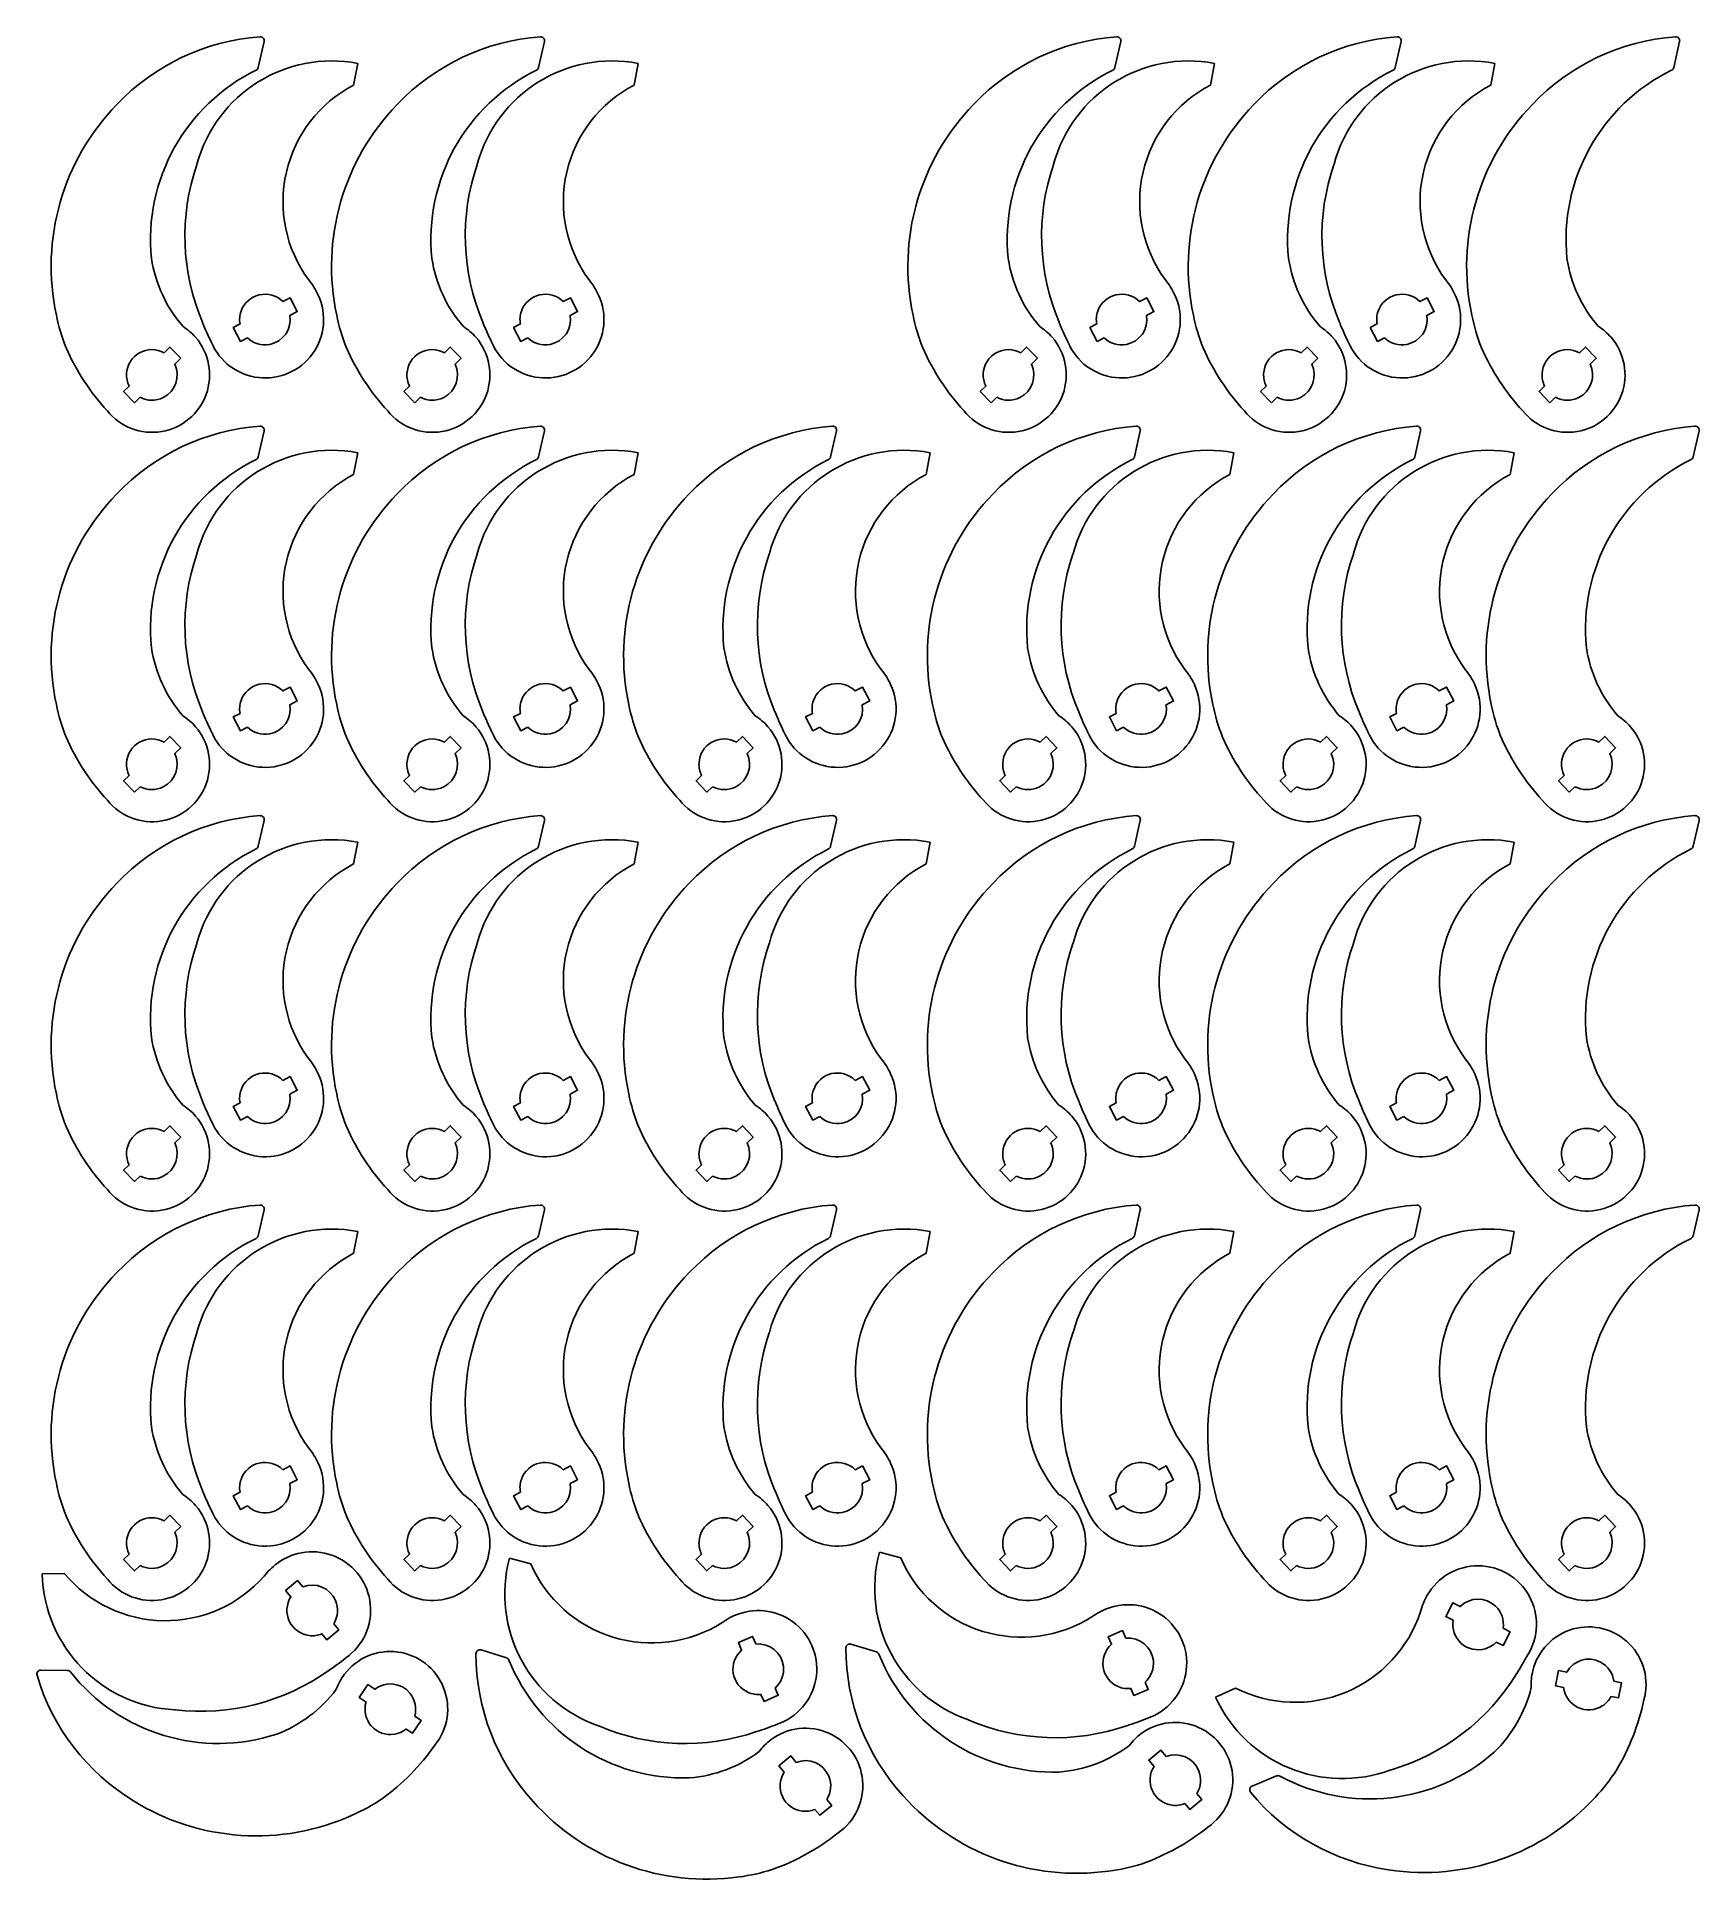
# Model space of a CAD drawing. Header units: millimetres. Extents: x 0 to 854, y 0 to 946.
import ezdxf

# ---------------------------------------------------------------- set-up
doc = ezdxf.new("R2010")
doc.units = ezdxf.units.MM
doc.layers.add('Default', color=70, linetype='Continuous')

msp = doc.modelspace()

# ---------------------------------------------------------------- linework, layer by layer
at = {"layer": 'Default'}
for points in [[(15.02, 786.51, 0.082761), (36.21, 754.16, 1.0183), (81.52, 791.93, 0.0739), (74.94, 797.58, -0.115484), (74.94, 797.58, 0.069801), (74.94, 797.58, -0.140452), (58.89, 832.37, -0.313851), (112.63, 929.13, 0.226943), (113.7, 930.49), (116.72, 943.82, 0.503256), (114.63, 946.25, 0.186761), (41.09, 911.55, 0.250389), (10.01, 803.34, 0.045889), (14.99, 786.58)], [(159.02, 786.51, 0.082761), (180.21, 754.16, 1.0183), (225.52, 791.93, 0.0739), (218.94, 797.58, -0.115484), (218.94, 797.58, 0.069801), (218.94, 797.58, -0.140452), (202.89, 832.37, -0.313851), (256.63, 929.13, 0.226943), (257.7, 930.49), (260.72, 943.82, 0.503256), (258.63, 946.25, 0.186761), (185.09, 911.55, 0.250389), (154.01, 803.34, 0.045889), (158.99, 786.58)], [(455.02, 786.51, 0.082761), (476.21, 754.16, 1.0183), (521.52, 791.93, 0.0739), (514.94, 797.58, -0.115484), (514.94, 797.58, 0.069801), (514.94, 797.58, -0.140452), (498.89, 832.37, -0.313851), (552.63, 929.13, 0.226943), (553.7, 930.49), (556.72, 943.82, 0.503256), (554.63, 946.25, 0.186761), (481.09, 911.55, 0.250389), (450.01, 803.34, 0.045889), (454.99, 786.58)], [(599.02, 786.51, 0.082761), (620.21, 754.16, 1.0183), (665.52, 791.93, 0.0739), (658.94, 797.58, -0.115484), (658.94, 797.58, 0.069801), (658.94, 797.58, -0.140452), (642.89, 832.37, -0.313851), (696.63, 929.13, 0.226943), (697.7, 930.49), (700.72, 943.82, 0.503256), (698.63, 946.25, 0.186761), (625.09, 911.55, 0.250389), (594.01, 803.34, 0.045889), (598.99, 786.58)], [(742.02, 786.51, 0.082761), (763.21, 754.16, 1.0183), (808.52, 791.93, 0.0739), (801.94, 797.58, -0.115484), (801.94, 797.58, 0.069801), (801.94, 797.58, -0.140452), (785.89, 832.37, -0.313851), (839.63, 929.13, 0.226943), (840.7, 930.49), (843.72, 943.82, 0.503256), (841.63, 946.25, 0.186761), (768.09, 911.55, 0.250389), (737.01, 803.34, 0.045889), (741.99, 786.58)], [(164.84, 932.63, 0.392245), (82.23, 880.82, -0.01683), (82.16, 880.6, 0.185462), (85.1, 799.63, -0.007989), (85.14, 799.52, 0.023119), (89.57, 789.54, -0.015713), (89.66, 789.34, 1.016183), (144.52, 813.63, 0.067226), (139.61, 821.39, -0.083112), (139.61, 821.39, 0.014669), (139.61, 821.39, 0.051273), (139.61, 821.39, -0.459585), (162.71, 921.48)], [(308.84, 932.63, 0.392245), (226.23, 880.82, -0.01683), (226.16, 880.6, 0.185462), (229.1, 799.63, -0.007989), (229.14, 799.52, 0.023119), (233.57, 789.54, -0.015713), (233.66, 789.34, 1.016183), (288.52, 813.63, 0.067226), (283.61, 821.39, -0.083112), (283.61, 821.39, 0.014669), (283.61, 821.39, 0.051273), (283.61, 821.39, -0.459585), (306.71, 921.48)], [(604.84, 932.63, 0.392245), (522.23, 880.82, -0.01683), (522.16, 880.6, 0.185462), (525.1, 799.63, -0.007989), (525.14, 799.52, 0.023119), (529.57, 789.54, -0.015713), (529.66, 789.34, 1.016183), (584.52, 813.63, 0.067226), (579.61, 821.39, -0.083112), (579.61, 821.39, 0.014669), (579.61, 821.39, 0.051273), (579.61, 821.39, -0.459585), (602.71, 921.48)], [(748.84, 932.63, 0.392245), (666.23, 880.82, -0.01683), (666.16, 880.6, 0.185462), (669.1, 799.63, -0.007989), (669.14, 799.52, 0.023119), (673.57, 789.54, -0.015713), (673.66, 789.34, 1.016183), (728.52, 813.63, 0.067226), (723.61, 821.39, -0.083112), (723.61, 821.39, 0.014669), (723.61, 821.39, 0.051273), (723.61, 821.39, -0.459585), (746.71, 921.48)], [(108.12, 791.72), (104.57, 789.86), (100.85, 796.94), (104.35, 798.78, -0.128601), (104.87, 805.33, -0.552314), (126.31, 810.29), (130.04, 812.25), (133.75, 805.17), (129.97, 803.18, -0.406611), (119.59, 788.3, -0.243988)], [(252.12, 791.72), (248.57, 789.86), (244.85, 796.94), (248.35, 798.78, -0.128601), (248.87, 805.33, -0.552314), (270.31, 810.29), (274.04, 812.25), (277.75, 805.17), (273.97, 803.18, -0.406611), (263.59, 788.3, -0.243988)], [(548.12, 791.72), (544.57, 789.86), (540.85, 796.94), (544.35, 798.78, -0.128601), (544.87, 805.33, -0.552314), (566.31, 810.29), (570.04, 812.25), (573.75, 805.17), (569.97, 803.18, -0.406611), (559.59, 788.3, -0.243988)], [(692.12, 791.72), (688.57, 789.86), (684.85, 796.94), (688.35, 798.78, -0.128601), (688.87, 805.33, -0.552314), (710.31, 810.29), (714.04, 812.25), (717.75, 805.17), (713.97, 803.18, -0.406611), (703.59, 788.3, -0.243988)], [(52.98, 761.13), (50.08, 758.36), (44.55, 764.14), (47.41, 766.87, -0.128601), (46.09, 773.32, -0.552314), (65.32, 784.02), (68.36, 786.93), (73.89, 781.15), (70.81, 778.2, -0.406611), (64.95, 761.03, -0.243988)], [(196.98, 761.13), (194.08, 758.36), (188.55, 764.14), (191.41, 766.87, -0.128601), (190.09, 773.32, -0.552314), (209.32, 784.02), (212.36, 786.93), (217.89, 781.15), (214.81, 778.2, -0.406611), (208.95, 761.03, -0.243988)], [(492.98, 761.13), (490.08, 758.36), (484.55, 764.14), (487.41, 766.87, -0.128601), (486.09, 773.32, -0.552314), (505.32, 784.02), (508.36, 786.93), (513.89, 781.15), (510.81, 778.2, -0.406611), (504.95, 761.03, -0.243988)], [(636.98, 761.13), (634.08, 758.36), (628.55, 764.14), (631.41, 766.87, -0.128601), (630.09, 773.32, -0.552314), (649.32, 784.02), (652.36, 786.93), (657.89, 781.15), (654.81, 778.2, -0.406611), (648.95, 761.03, -0.243988)], [(779.98, 761.13), (777.08, 758.36), (771.55, 764.14), (774.41, 766.87, -0.128601), (773.09, 773.32, -0.552314), (792.32, 784.02), (795.36, 786.93), (800.89, 781.15), (797.81, 778.2, -0.406611), (791.95, 761.03, -0.243988)], [(15.02, 586.51, 0.082761), (36.21, 554.16, 1.0183), (81.52, 591.93, 0.0739), (74.94, 597.58, -0.115484), (74.94, 597.58, 0.069801), (74.94, 597.58, -0.140452), (58.89, 632.37, -0.313851), (112.63, 729.13, 0.226943), (113.7, 730.49), (116.72, 743.82, 0.503256), (114.63, 746.25, 0.186761), (41.09, 711.55, 0.250389), (10.01, 603.34, 0.045889), (14.99, 586.58)], [(159.02, 586.51, 0.082761), (180.21, 554.16, 1.0183), (225.52, 591.93, 0.0739), (218.94, 597.58, -0.115484), (218.94, 597.58, 0.069801), (218.94, 597.58, -0.140452), (202.89, 632.37, -0.313851), (256.63, 729.13, 0.226943), (257.7, 730.49), (260.72, 743.82, 0.503256), (258.63, 746.25, 0.186761), (185.09, 711.55, 0.250389), (154.01, 603.34, 0.045889), (158.99, 586.58)], [(309.02, 586.51, 0.082761), (330.21, 554.16, 1.0183), (375.52, 591.93, 0.0739), (368.94, 597.58, -0.115484), (368.94, 597.58, 0.069801), (368.94, 597.58, -0.140452), (352.89, 632.37, -0.313851), (406.63, 729.13, 0.226943), (407.7, 730.49), (410.72, 743.82, 0.503256), (408.63, 746.25, 0.186761), (335.09, 711.55, 0.250389), (304.01, 603.34, 0.045889), (308.99, 586.58)], [(465.02, 586.51, 0.082761), (486.21, 554.16, 1.0183), (531.52, 591.93, 0.0739), (524.94, 597.58, -0.115484), (524.94, 597.58, 0.069801), (524.94, 597.58, -0.140452), (508.89, 632.37, -0.313851), (562.63, 729.13, 0.226943), (563.7, 730.49), (566.72, 743.82, 0.503256), (564.63, 746.25, 0.186761), (491.09, 711.55, 0.250389), (460.01, 603.34, 0.045889), (464.99, 586.58)], [(609.02, 586.51, 0.082761), (630.21, 554.16, 1.0183), (675.52, 591.93, 0.0739), (668.94, 597.58, -0.115484), (668.94, 597.58, 0.069801), (668.94, 597.58, -0.140452), (652.89, 632.37, -0.313851), (706.63, 729.13, 0.226943), (707.7, 730.49), (710.72, 743.82, 0.503256), (708.63, 746.25, 0.186761), (635.09, 711.55, 0.250389), (604.01, 603.34, 0.045889), (608.99, 586.58)], [(752.02, 586.51, 0.082761), (773.21, 554.16, 1.0183), (818.52, 591.93, 0.0739), (811.94, 597.58, -0.115484), (811.94, 597.58, 0.069801), (811.94, 597.58, -0.140452), (795.89, 632.37, -0.313851), (849.63, 729.13, 0.226943), (850.7, 730.49), (853.72, 743.82, 0.503256), (851.63, 746.25, 0.186761), (778.09, 711.55, 0.250389), (747.01, 603.34, 0.045889), (751.99, 586.58)], [(164.84, 732.63, 0.392245), (82.23, 680.82, -0.01683), (82.16, 680.6, 0.185462), (85.1, 599.63, -0.007989), (85.14, 599.52, 0.023119), (89.57, 589.54, -0.015713), (89.66, 589.34, 1.016183), (144.52, 613.63, 0.067226), (139.61, 621.39, -0.083112), (139.61, 621.39, 0.014669), (139.61, 621.39, 0.051273), (139.61, 621.39, -0.459585), (162.71, 721.48)], [(308.84, 732.63, 0.392245), (226.23, 680.82, -0.01683), (226.16, 680.6, 0.185462), (229.1, 599.63, -0.007989), (229.14, 599.52, 0.023119), (233.57, 589.54, -0.015713), (233.66, 589.34, 1.016183), (288.52, 613.63, 0.067226), (283.61, 621.39, -0.083112), (283.61, 621.39, 0.014669), (283.61, 621.39, 0.051273), (283.61, 621.39, -0.459585), (306.71, 721.48)], [(458.84, 732.63, 0.392245), (376.23, 680.82, -0.01683), (376.16, 680.6, 0.185462), (379.1, 599.63, -0.007989), (379.14, 599.52, 0.023119), (383.57, 589.54, -0.015713), (383.66, 589.34, 1.016183), (438.52, 613.63, 0.067226), (433.61, 621.39, -0.083112), (433.61, 621.39, 0.014669), (433.61, 621.39, 0.051273), (433.61, 621.39, -0.459585), (456.71, 721.48)], [(614.84, 732.63, 0.392245), (532.23, 680.82, -0.01683), (532.16, 680.6, 0.185462), (535.1, 599.63, -0.007989), (535.14, 599.52, 0.023119), (539.57, 589.54, -0.015713), (539.66, 589.34, 1.016183), (594.52, 613.63, 0.067226), (589.61, 621.39, -0.083112), (589.61, 621.39, 0.014669), (589.61, 621.39, 0.051273), (589.61, 621.39, -0.459585), (612.71, 721.48)], [(758.84, 732.63, 0.392245), (676.23, 680.82, -0.01683), (676.16, 680.6, 0.185462), (679.1, 599.63, -0.007989), (679.14, 599.52, 0.023119), (683.57, 589.54, -0.015713), (683.66, 589.34, 1.016183), (738.52, 613.63, 0.067226), (733.61, 621.39, -0.083112), (733.61, 621.39, 0.014669), (733.61, 621.39, 0.051273), (733.61, 621.39, -0.459585), (756.71, 721.48)], [(108.12, 591.72), (104.57, 589.86), (100.85, 596.94), (104.35, 598.78, -0.128601), (104.87, 605.33, -0.552314), (126.31, 610.29), (130.04, 612.25), (133.75, 605.17), (129.97, 603.18, -0.406611), (119.59, 588.3, -0.243988)], [(252.12, 591.72), (248.57, 589.86), (244.85, 596.94), (248.35, 598.78, -0.128601), (248.87, 605.33, -0.552314), (270.31, 610.29), (274.04, 612.25), (277.75, 605.17), (273.97, 603.18, -0.406611), (263.59, 588.3, -0.243988)], [(402.12, 591.72), (398.57, 589.86), (394.85, 596.94), (398.35, 598.78, -0.128601), (398.87, 605.33, -0.552314), (420.31, 610.29), (424.04, 612.25), (427.75, 605.17), (423.97, 603.18, -0.406611), (413.59, 588.3, -0.243988)], [(558.12, 591.72), (554.57, 589.86), (550.85, 596.94), (554.35, 598.78, -0.128601), (554.87, 605.33, -0.552314), (576.31, 610.29), (580.04, 612.25), (583.75, 605.17), (579.97, 603.18, -0.406611), (569.59, 588.3, -0.243988)], [(702.12, 591.72), (698.57, 589.86), (694.85, 596.94), (698.35, 598.78, -0.128601), (698.87, 605.33, -0.552314), (720.31, 610.29), (724.04, 612.25), (727.75, 605.17), (723.97, 603.18, -0.406611), (713.59, 588.3, -0.243988)], [(52.98, 561.13), (50.08, 558.36), (44.55, 564.14), (47.41, 566.87, -0.128601), (46.09, 573.32, -0.552314), (65.32, 584.02), (68.36, 586.93), (73.89, 581.15), (70.81, 578.2, -0.406611), (64.95, 561.03, -0.243988)], [(196.98, 561.13), (194.08, 558.36), (188.55, 564.14), (191.41, 566.87, -0.128601), (190.09, 573.32, -0.552314), (209.32, 584.02), (212.36, 586.93), (217.89, 581.15), (214.81, 578.2, -0.406611), (208.95, 561.03, -0.243988)], [(346.98, 561.13), (344.08, 558.36), (338.55, 564.14), (341.41, 566.87, -0.128601), (340.09, 573.32, -0.552314), (359.32, 584.02), (362.36, 586.93), (367.89, 581.15), (364.81, 578.2, -0.406611), (358.95, 561.03, -0.243988)], [(502.98, 561.13), (500.08, 558.36), (494.55, 564.14), (497.41, 566.87, -0.128601), (496.09, 573.32, -0.552314), (515.32, 584.02), (518.36, 586.93), (523.89, 581.15), (520.81, 578.2, -0.406611), (514.95, 561.03, -0.243988)], [(646.98, 561.13), (644.08, 558.36), (638.55, 564.14), (641.41, 566.87, -0.128601), (640.09, 573.32, -0.552314), (659.32, 584.02), (662.36, 586.93), (667.89, 581.15), (664.81, 578.2, -0.406611), (658.95, 561.03, -0.243988)], [(789.98, 561.13), (787.08, 558.36), (781.55, 564.14), (784.41, 566.87, -0.128601), (783.09, 573.32, -0.552314), (802.32, 584.02), (805.36, 586.93), (810.89, 581.15), (807.81, 578.2, -0.406611), (801.95, 561.03, -0.243988)], [(15.02, 386.51, 0.082761), (36.21, 354.16, 1.0183), (81.52, 391.93, 0.0739), (74.94, 397.58, -0.115484), (74.94, 397.58, 0.069801), (74.94, 397.58, -0.140452), (58.89, 432.37, -0.313851), (112.63, 529.13, 0.226943), (113.7, 530.49), (116.72, 543.82, 0.503256), (114.63, 546.25, 0.186761), (41.09, 511.55, 0.250389), (10.01, 403.34, 0.045889), (14.99, 386.58)], [(159.02, 386.51, 0.082761), (180.21, 354.16, 1.0183), (225.52, 391.93, 0.0739), (218.94, 397.58, -0.115484), (218.94, 397.58, 0.069801), (218.94, 397.58, -0.140452), (202.89, 432.37, -0.313851), (256.63, 529.13, 0.226943), (257.7, 530.49), (260.72, 543.82, 0.503256), (258.63, 546.25, 0.186761), (185.09, 511.55, 0.250389), (154.01, 403.34, 0.045889), (158.99, 386.58)], [(309.02, 386.51, 0.082761), (330.21, 354.16, 1.0183), (375.52, 391.93, 0.0739), (368.94, 397.58, -0.115484), (368.94, 397.58, 0.069801), (368.94, 397.58, -0.140452), (352.89, 432.37, -0.313851), (406.63, 529.13, 0.226943), (407.7, 530.49), (410.72, 543.82, 0.503256), (408.63, 546.25, 0.186761), (335.09, 511.55, 0.250389), (304.01, 403.34, 0.045889), (308.99, 386.58)], [(465.02, 386.51, 0.082761), (486.21, 354.16, 1.0183), (531.52, 391.93, 0.0739), (524.94, 397.58, -0.115484), (524.94, 397.58, 0.069801), (524.94, 397.58, -0.140452), (508.89, 432.37, -0.313851), (562.63, 529.13, 0.226943), (563.7, 530.49), (566.72, 543.82, 0.503256), (564.63, 546.25, 0.186761), (491.09, 511.55, 0.250389), (460.01, 403.34, 0.045889), (464.99, 386.58)], [(609.02, 386.51, 0.082761), (630.21, 354.16, 1.0183), (675.52, 391.93, 0.0739), (668.94, 397.58, -0.115484), (668.94, 397.58, 0.069801), (668.94, 397.58, -0.140452), (652.89, 432.37, -0.313851), (706.63, 529.13, 0.226943), (707.7, 530.49), (710.72, 543.82, 0.503256), (708.63, 546.25, 0.186761), (635.09, 511.55, 0.250389), (604.01, 403.34, 0.045889), (608.99, 386.58)], [(752.02, 386.51, 0.082761), (773.21, 354.16, 1.0183), (818.52, 391.93, 0.0739), (811.94, 397.58, -0.115484), (811.94, 397.58, 0.069801), (811.94, 397.58, -0.140452), (795.89, 432.37, -0.313851), (849.63, 529.13, 0.226943), (850.7, 530.49), (853.72, 543.82, 0.503256), (851.63, 546.25, 0.186761), (778.09, 511.55, 0.250389), (747.01, 403.34, 0.045889), (751.99, 386.58)], [(164.84, 532.63, 0.392245), (82.23, 480.82, -0.01683), (82.16, 480.6, 0.185462), (85.1, 399.63, -0.007989), (85.14, 399.52, 0.023119), (89.57, 389.54, -0.015713), (89.66, 389.34, 1.016183), (144.52, 413.63, 0.067226), (139.61, 421.39, -0.083112), (139.61, 421.39, 0.014669), (139.61, 421.39, 0.051273), (139.61, 421.39, -0.459585), (162.71, 521.48)], [(308.84, 532.63, 0.392245), (226.23, 480.82, -0.01683), (226.16, 480.6, 0.185462), (229.1, 399.63, -0.007989), (229.14, 399.52, 0.023119), (233.57, 389.54, -0.015713), (233.66, 389.34, 1.016183), (288.52, 413.63, 0.067226), (283.61, 421.39, -0.083112), (283.61, 421.39, 0.014669), (283.61, 421.39, 0.051273), (283.61, 421.39, -0.459585), (306.71, 521.48)], [(458.84, 532.63, 0.392245), (376.23, 480.82, -0.01683), (376.16, 480.6, 0.185462), (379.1, 399.63, -0.007989), (379.14, 399.52, 0.023119), (383.57, 389.54, -0.015713), (383.66, 389.34, 1.016183), (438.52, 413.63, 0.067226), (433.61, 421.39, -0.083112), (433.61, 421.39, 0.014669), (433.61, 421.39, 0.051273), (433.61, 421.39, -0.459585), (456.71, 521.48)], [(614.84, 532.63, 0.392245), (532.23, 480.82, -0.01683), (532.16, 480.6, 0.185462), (535.1, 399.63, -0.007989), (535.14, 399.52, 0.023119), (539.57, 389.54, -0.015713), (539.66, 389.34, 1.016183), (594.52, 413.63, 0.067226), (589.61, 421.39, -0.083112), (589.61, 421.39, 0.014669), (589.61, 421.39, 0.051273), (589.61, 421.39, -0.459585), (612.71, 521.48)], [(758.84, 532.63, 0.392245), (676.23, 480.82, -0.01683), (676.16, 480.6, 0.185462), (679.1, 399.63, -0.007989), (679.14, 399.52, 0.023119), (683.57, 389.54, -0.015713), (683.66, 389.34, 1.016183), (738.52, 413.63, 0.067226), (733.61, 421.39, -0.083112), (733.61, 421.39, 0.014669), (733.61, 421.39, 0.051273), (733.61, 421.39, -0.459585), (756.71, 521.48)], [(108.12, 391.72), (104.57, 389.86), (100.85, 396.94), (104.35, 398.78, -0.128601), (104.87, 405.33, -0.552314), (126.31, 410.29), (130.04, 412.25), (133.75, 405.17), (129.97, 403.18, -0.406611), (119.59, 388.3, -0.243988)], [(252.12, 391.72), (248.57, 389.86), (244.85, 396.94), (248.35, 398.78, -0.128601), (248.87, 405.33, -0.552314), (270.31, 410.29), (274.04, 412.25), (277.75, 405.17), (273.97, 403.18, -0.406611), (263.59, 388.3, -0.243988)], [(402.12, 391.72), (398.57, 389.86), (394.85, 396.94), (398.35, 398.78, -0.128601), (398.87, 405.33, -0.552314), (420.31, 410.29), (424.04, 412.25), (427.75, 405.17), (423.97, 403.18, -0.406611), (413.59, 388.3, -0.243988)], [(558.12, 391.72), (554.57, 389.86), (550.85, 396.94), (554.35, 398.78, -0.128601), (554.87, 405.33, -0.552314), (576.31, 410.29), (580.04, 412.25), (583.75, 405.17), (579.97, 403.18, -0.406611), (569.59, 388.3, -0.243988)], [(702.12, 391.72), (698.57, 389.86), (694.85, 396.94), (698.35, 398.78, -0.128601), (698.87, 405.33, -0.552314), (720.31, 410.29), (724.04, 412.25), (727.75, 405.17), (723.97, 403.18, -0.406611), (713.59, 388.3, -0.243988)], [(52.98, 361.13), (50.08, 358.36), (44.55, 364.14), (47.41, 366.87, -0.128601), (46.09, 373.32, -0.552314), (65.32, 384.02), (68.36, 386.93), (73.89, 381.15), (70.81, 378.2, -0.406611), (64.95, 361.03, -0.243988)], [(196.98, 361.13), (194.08, 358.36), (188.55, 364.14), (191.41, 366.87, -0.128601), (190.09, 373.32, -0.552314), (209.32, 384.02), (212.36, 386.93), (217.89, 381.15), (214.81, 378.2, -0.406611), (208.95, 361.03, -0.243988)], [(346.98, 361.13), (344.08, 358.36), (338.55, 364.14), (341.41, 366.87, -0.128601), (340.09, 373.32, -0.552314), (359.32, 384.02), (362.36, 386.93), (367.89, 381.15), (364.81, 378.2, -0.406611), (358.95, 361.03, -0.243988)], [(502.98, 361.13), (500.08, 358.36), (494.55, 364.14), (497.41, 366.87, -0.128601), (496.09, 373.32, -0.552314), (515.32, 384.02), (518.36, 386.93), (523.89, 381.15), (520.81, 378.2, -0.406611), (514.95, 361.03, -0.243988)], [(646.98, 361.13), (644.08, 358.36), (638.55, 364.14), (641.41, 366.87, -0.128601), (640.09, 373.32, -0.552314), (659.32, 384.02), (662.36, 386.93), (667.89, 381.15), (664.81, 378.2, -0.406611), (658.95, 361.03, -0.243988)], [(789.98, 361.13), (787.08, 358.36), (781.55, 364.14), (784.41, 366.87, -0.128601), (783.09, 373.32, -0.552314), (802.32, 384.02), (805.36, 386.93), (810.89, 381.15), (807.81, 378.2, -0.406611), (801.95, 361.03, -0.243988)], [(15.02, 186.51, 0.082761), (36.21, 154.16, 1.0183), (81.52, 191.93, 0.0739), (74.94, 197.58, -0.115484), (74.94, 197.58, 0.069801), (74.94, 197.58, -0.140452), (58.89, 232.37, -0.313851), (112.63, 329.13, 0.226943), (113.7, 330.49), (116.72, 343.82, 0.503256), (114.63, 346.25, 0.186761), (41.09, 311.55, 0.250389), (10.01, 203.34, 0.045889), (14.99, 186.58)], [(159.02, 186.51, 0.082761), (180.21, 154.16, 1.0183), (225.52, 191.93, 0.0739), (218.94, 197.58, -0.115484), (218.94, 197.58, 0.069801), (218.94, 197.58, -0.140452), (202.89, 232.37, -0.313851), (256.63, 329.13, 0.226943), (257.7, 330.49), (260.72, 343.82, 0.503256), (258.63, 346.25, 0.186761), (185.09, 311.55, 0.250389), (154.01, 203.34, 0.045889), (158.99, 186.58)], [(309.02, 186.51, 0.082761), (330.21, 154.16, 1.0183), (375.52, 191.93, 0.0739), (368.94, 197.58, -0.115484), (368.94, 197.58, 0.069801), (368.94, 197.58, -0.140452), (352.89, 232.37, -0.313851), (406.63, 329.13, 0.226943), (407.7, 330.49), (410.72, 343.82, 0.503256), (408.63, 346.25, 0.186761), (335.09, 311.55, 0.250389), (304.01, 203.34, 0.045889), (308.99, 186.58)], [(465.02, 186.51, 0.082761), (486.21, 154.16, 1.0183), (531.52, 191.93, 0.0739), (524.94, 197.58, -0.115484), (524.94, 197.58, 0.069801), (524.94, 197.58, -0.140452), (508.89, 232.37, -0.313851), (562.63, 329.13, 0.226943), (563.7, 330.49), (566.72, 343.82, 0.503256), (564.63, 346.25, 0.186761), (491.09, 311.55, 0.250389), (460.01, 203.34, 0.045889), (464.99, 186.58)], [(609.02, 186.51, 0.082761), (630.21, 154.16, 1.0183), (675.52, 191.93, 0.0739), (668.94, 197.58, -0.115484), (668.94, 197.58, 0.069801), (668.94, 197.58, -0.140452), (652.89, 232.37, -0.313851), (706.63, 329.13, 0.226943), (707.7, 330.49), (710.72, 343.82, 0.503256), (708.63, 346.25, 0.186761), (635.09, 311.55, 0.250389), (604.01, 203.34, 0.045889), (608.99, 186.58)], [(752.02, 186.51, 0.082761), (773.21, 154.16, 1.0183), (818.52, 191.93, 0.0739), (811.94, 197.58, -0.115484), (811.94, 197.58, 0.069801), (811.94, 197.58, -0.140452), (795.89, 232.37, -0.313851), (849.63, 329.13, 0.226943), (850.7, 330.49), (853.72, 343.82, 0.503256), (851.63, 346.25, 0.186761), (778.09, 311.55, 0.250389), (747.01, 203.34, 0.045889), (751.99, 186.58)], [(164.84, 332.63, 0.392245), (82.23, 280.82, -0.01683), (82.16, 280.6, 0.185462), (85.1, 199.63, -0.007989), (85.14, 199.52, 0.023119), (89.57, 189.54, -0.015713), (89.66, 189.34, 1.016183), (144.52, 213.63, 0.067226), (139.61, 221.39, -0.083112), (139.61, 221.39, 0.014669), (139.61, 221.39, 0.051273), (139.61, 221.39, -0.459585), (162.71, 321.48)], [(308.84, 332.63, 0.392245), (226.23, 280.82, -0.01683), (226.16, 280.6, 0.185462), (229.1, 199.63, -0.007989), (229.14, 199.52, 0.023119), (233.57, 189.54, -0.015713), (233.66, 189.34, 1.016183), (288.52, 213.63, 0.067226), (283.61, 221.39, -0.083112), (283.61, 221.39, 0.014669), (283.61, 221.39, 0.051273), (283.61, 221.39, -0.459585), (306.71, 321.48)], [(458.84, 332.63, 0.392245), (376.23, 280.82, -0.01683), (376.16, 280.6, 0.185462), (379.1, 199.63, -0.007989), (379.14, 199.52, 0.023119), (383.57, 189.54, -0.015713), (383.66, 189.34, 1.016183), (438.52, 213.63, 0.067226), (433.61, 221.39, -0.083112), (433.61, 221.39, 0.014669), (433.61, 221.39, 0.051273), (433.61, 221.39, -0.459585), (456.71, 321.48)], [(614.84, 332.63, 0.392245), (532.23, 280.82, -0.01683), (532.16, 280.6, 0.185462), (535.1, 199.63, -0.007989), (535.14, 199.52, 0.023119), (539.57, 189.54, -0.015713), (539.66, 189.34, 1.016183), (594.52, 213.63, 0.067226), (589.61, 221.39, -0.083112), (589.61, 221.39, 0.014669), (589.61, 221.39, 0.051273), (589.61, 221.39, -0.459585), (612.71, 321.48)], [(758.84, 332.63, 0.392245), (676.23, 280.82, -0.01683), (676.16, 280.6, 0.185462), (679.1, 199.63, -0.007989), (679.14, 199.52, 0.023119), (683.57, 189.54, -0.015713), (683.66, 189.34, 1.016183), (738.52, 213.63, 0.067226), (733.61, 221.39, -0.083112), (733.61, 221.39, 0.014669), (733.61, 221.39, 0.051273), (733.61, 221.39, -0.459585), (756.71, 321.48)], [(108.12, 191.72), (104.57, 189.86), (100.85, 196.94), (104.35, 198.78, -0.128601), (104.87, 205.33, -0.552314), (126.31, 210.29), (130.04, 212.25), (133.75, 205.17), (129.97, 203.18, -0.406611), (119.59, 188.3, -0.243988)], [(252.12, 191.72), (248.57, 189.86), (244.85, 196.94), (248.35, 198.78, -0.128601), (248.87, 205.33, -0.552314), (270.31, 210.29), (274.04, 212.25), (277.75, 205.17), (273.97, 203.18, -0.406611), (263.59, 188.3, -0.243988)], [(402.12, 191.72), (398.57, 189.86), (394.85, 196.94), (398.35, 198.78, -0.128601), (398.87, 205.33, -0.552314), (420.31, 210.29), (424.04, 212.25), (427.75, 205.17), (423.97, 203.18, -0.406611), (413.59, 188.3, -0.243988)], [(558.12, 191.72), (554.57, 189.86), (550.85, 196.94), (554.35, 198.78, -0.128601), (554.87, 205.33, -0.552314), (576.31, 210.29), (580.04, 212.25), (583.75, 205.17), (579.97, 203.18, -0.406611), (569.59, 188.3, -0.243988)], [(702.12, 191.72), (698.57, 189.86), (694.85, 196.94), (698.35, 198.78, -0.128601), (698.87, 205.33, -0.552314), (720.31, 210.29), (724.04, 212.25), (727.75, 205.17), (723.97, 203.18, -0.406611), (713.59, 188.3, -0.243988)], [(52.98, 161.13), (50.08, 158.36), (44.55, 164.14), (47.41, 166.87, -0.128601), (46.09, 173.32, -0.552314), (65.32, 184.02), (68.36, 186.93), (73.89, 181.15), (70.81, 178.2, -0.406611), (64.95, 161.03, -0.243988)], [(196.98, 161.13), (194.08, 158.36), (188.55, 164.14), (191.41, 166.87, -0.128601), (190.09, 173.32, -0.552314), (209.32, 184.02), (212.36, 186.93), (217.89, 181.15), (214.81, 178.2, -0.406611), (208.95, 161.03, -0.243988)], [(346.98, 161.13), (344.08, 158.36), (338.55, 164.14), (341.41, 166.87, -0.128601), (340.09, 173.32, -0.552314), (359.32, 184.02), (362.36, 186.93), (367.89, 181.15), (364.81, 178.2, -0.406611), (358.95, 161.03, -0.243988)], [(502.98, 161.13), (500.08, 158.36), (494.55, 164.14), (497.41, 166.87, -0.128601), (496.09, 173.32, -0.552314), (515.32, 184.02), (518.36, 186.93), (523.89, 181.15), (520.81, 178.2, -0.406611), (514.95, 161.03, -0.243988)], [(646.98, 161.13), (644.08, 158.36), (638.55, 164.14), (641.41, 166.87, -0.128601), (640.09, 173.32, -0.552314), (659.32, 184.02), (662.36, 186.93), (667.89, 181.15), (664.81, 178.2, -0.406611), (658.95, 161.03, -0.243988)], [(789.98, 161.13), (787.08, 158.36), (781.55, 164.14), (784.41, 166.87, -0.128601), (783.09, 173.32, -0.552314), (802.32, 184.02), (805.36, 186.93), (810.89, 181.15), (807.81, 178.2, -0.406611), (801.95, 161.03, -0.243988)], [(2.76, 156.75, 0.392245), (70.89, 86.99, -0.01683), (71.13, 86.97, 0.185462), (149.64, 107, -0.007989), (149.73, 107.07, 0.023119), (158.55, 113.51, -0.015713), (158.72, 113.64, 1.016183), (123.36, 162.1, 0.067226), (116.81, 155.67, -0.083112), (116.81, 155.67, 0.014669), (116.81, 155.67, 0.051273), (116.81, 155.67, -0.459585), (14.1, 157.03)], [(242.75, 164.89, 0.392245), (288.47, 78.76, -0.01683), (288.69, 78.67, 0.185462), (369.66, 75.78, -0.007989), (369.77, 75.81, 0.023119), (380.04, 79.51, -0.015713), (380.25, 79.58, 1.016183), (359.97, 136.05, 0.067226), (351.87, 131.72, -0.083112), (351.87, 131.72, 0.014669), (351.87, 131.72, 0.051273), (351.87, 131.72, -0.459585), (253.71, 161.96)], [(432.75, 167.89, 0.392245), (478.47, 81.76, -0.01683), (478.69, 81.67, 0.185462), (559.66, 78.78, -0.007989), (559.77, 78.81, 0.023119), (570.04, 82.51, -0.015713), (570.25, 82.58, 1.016183), (549.97, 139.05, 0.067226), (541.87, 134.72, -0.083112), (541.87, 134.72, 0.014669), (541.87, 134.72, 0.051273), (541.87, 134.72, -0.459585), (443.71, 164.96)], [(605.39, 93.45, 0.392245), (695.48, 56.14, -0.01683), (695.7, 56.21, 0.185462), (759.99, 105.53, -0.007989), (760.05, 105.63, 0.023119), (765.62, 115.02, -0.015713), (765.73, 115.21, 1.016183), (714.15, 145.85, 0.067226), (710.66, 137.35, -0.083112), (710.66, 137.35, 0.014669), (710.66, 137.35, 0.051273), (710.66, 137.35, -0.459585), (615.71, 98.18)], [(152.49, 131.18), (155.06, 128.1), (148.92, 122.97), (146.39, 126, -0.128601), (139.87, 125.11, -0.552314), (130.48, 145.02), (127.77, 148.24), (133.91, 153.38), (136.65, 150.11, -0.406611), (153.39, 143.12, -0.243988)], [(753.1, 128.88), (756.67, 127.06), (753.05, 119.93), (749.53, 121.72, -0.128601), (743.89, 118.34, -0.552314), (727.42, 132.94), (723.66, 134.84), (727.28, 141.97), (731.09, 140.04, -0.406611), (749.23, 140.21, -0.243988)], [(379.21, 98.17), (380.81, 94.49), (373.47, 91.3), (371.9, 94.92, -0.128601), (365.39, 95.9, -0.552314), (361.99, 117.65), (360.3, 121.51), (367.64, 124.7), (369.34, 120.79, -0.406611), (383.44, 109.37, -0.243988)], [(569.21, 101.17), (570.81, 97.49), (563.47, 94.3), (561.9, 97.92, -0.128601), (555.39, 98.9, -0.552314), (551.99, 120.65), (550.3, 124.51), (557.64, 127.7), (559.34, 123.79, -0.406611), (573.44, 112.37, -0.243988)], [(811.29, 56.02, 0.082761), (825.38, 92.04, 1.0183), (768.34, 107.08, 0.0739), (767.54, 98.44, -0.115484), (767.54, 98.44, 0.069801), (767.54, 98.44, -0.140452), (748.49, 65.21, -0.313851), (638.49, 52.93, 0.226943), (636.77, 53.02), (624.15, 47.75, 0.503256), (623.38, 44.63, 0.186761), (694.28, 4.81, 0.250389), (800.48, 42.19, 0.045889), (811.25, 55.96)], [(177.3, 41.3, 0.082761), (204.44, 68.86, 1.0183), (157.92, 105.14, 0.0739), (153.79, 97.51, -0.115484), (153.79, 97.51, 0.069801), (153.79, 97.51, -0.140452), (123.19, 74.46, -0.313851), (17.24, 106.47, 0.226943), (15.69, 107.22), (2.02, 107.35, 0.503256), (0.08, 104.78, 0.186761), (49.58, 40.28, 0.250389), (161.92, 32.84, 0.045889), (177.25, 41.26)], [(377.69, 4.93, 0.082761), (411.49, 23.74, 1.0183), (377.08, 71.65, 0.0739), (370.97, 65.5, -0.115484), (370.97, 65.5, 0.069801), (370.97, 65.5, -0.140452), (335.12, 52, -0.313851), (242.47, 112.56, 0.226943), (241.2, 113.73), (228.12, 117.7, 0.503256), (225.54, 115.78, 0.186761), (254.86, 39.94, 0.250389), (360.55, 1.15, 0.045889), (377.63, 4.91)], [(567.69, 7.93, 0.082761), (601.49, 26.74, 1.0183), (567.08, 74.65, 0.0739), (560.97, 68.5, -0.115484), (560.97, 68.5, 0.069801), (560.97, 68.5, -0.140452), (525.12, 55, -0.313851), (432.47, 115.56, 0.226943), (431.2, 116.73), (418.12, 120.7, 0.503256), (415.54, 118.78, 0.186761), (444.86, 42.94, 0.250389), (550.55, 4.15, 0.045889), (567.63, 7.91)], [(809.98, 101.66), (813.91, 100.91), (812.4, 93.05), (808.53, 93.79, -0.128601), (804.04, 88.98, -0.552314), (784.18, 98.46), (780.04, 99.25), (781.55, 107.11), (785.74, 106.31, -0.406611), (803.13, 111.48, -0.243988)], [(194.06, 83.77), (197.38, 81.53), (192.9, 74.9), (189.63, 77.11, -0.128601), (183.61, 74.45, -0.552314), (169.08, 90.98), (165.59, 93.34), (170.07, 99.97), (173.61, 97.58, -0.406611), (191.63, 95.5, -0.243988)], [(595.74, 43.97), (598.29, 40.88), (592.13, 35.78), (589.61, 38.82, -0.128601), (583.09, 37.97, -0.552314), (573.81, 57.92), (571.12, 61.17), (577.28, 66.27), (580.01, 62.98, -0.406611), (596.71, 55.9, -0.243988)], [(405.74, 40.97), (408.29, 37.88), (402.13, 32.78), (399.61, 35.82, -0.128601), (393.09, 34.97, -0.552314), (383.81, 54.92), (381.12, 58.17), (387.28, 63.27), (390.01, 59.98, -0.406611), (406.71, 52.9, -0.243988)]]:
    msp.add_lwpolyline(points, format="xyb", close=True, dxfattribs=at)

doc.saveas('drawing.dxf')
